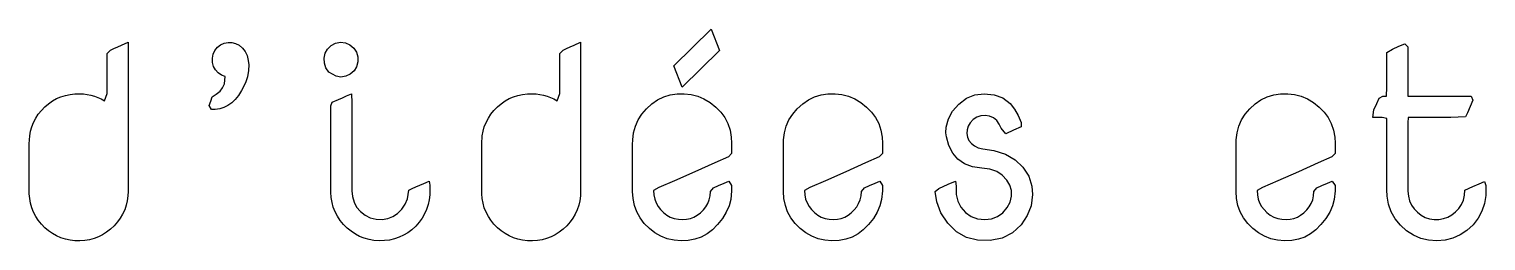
# Model space of a CAD drawing. Header units: metres. Extents: x 0 to 178, y 0 to 186.
# Drawn here: x 78.52 to 88.69, y 70.38 to 71.86 of the extents above; entities that cross this region are included whole.
import ezdxf

# ---------------------------------------------------------------- set-up
doc = ezdxf.new("R2010")
doc.units = ezdxf.units.M

msp = doc.modelspace()

# ---------------------------------------------------------------- linework, layer by layer
at = {"layer": 'COMPONENT1'}
for p, q in [((83.02, 71.602), (83.281, 71.856)), ((83.281, 71.856), (83.34, 71.707)), ((79.065, 71.688), (79.09, 71.711)), ((79.065, 71.651), (79.065, 71.688)), ((79.09, 71.711), (79.113, 71.722)), ((79.113, 71.722), (79.14, 71.733)), ((79.14, 71.733), (79.166, 71.745)), ((79.166, 71.745), (79.212, 71.765)), ((79.212, 71.765), (79.212, 71.721)), ((79.212, 71.721), (79.212, 71.606)), ((79.801, 71.654), (79.806, 71.682)), ((79.806, 71.682), (79.817, 71.707)), ((79.817, 71.707), (79.835, 71.73)), ((79.835, 71.73), (79.857, 71.748)), ((79.857, 71.748), (79.882, 71.759)), ((79.882, 71.759), (79.91, 71.764)), ((79.91, 71.764), (79.937, 71.763)), ((79.937, 71.763), (79.962, 71.757)), ((79.962, 71.757), (79.987, 71.744)), ((79.987, 71.744), (80.011, 71.725)), ((80.011, 71.725), (80.03, 71.702)), ((80.03, 71.702), (80.043, 71.673)), ((80.58, 71.655), (80.587, 71.689)), ((80.587, 71.689), (80.604, 71.718)), ((80.604, 71.718), (80.63, 71.743)), ((80.63, 71.743), (80.66, 71.759)), ((80.66, 71.759), (80.694, 71.765)), ((80.694, 71.765), (80.729, 71.761)), ((80.729, 71.761), (80.76, 71.748)), ((80.76, 71.748), (80.787, 71.725)), ((80.787, 71.725), (80.806, 71.697)), ((80.806, 71.697), (80.816, 71.664)), ((82.224, 71.688), (82.248, 71.711)), ((82.224, 71.651), (82.224, 71.688)), ((82.248, 71.711), (82.271, 71.722)), ((82.271, 71.722), (82.298, 71.733)), ((82.298, 71.733), (82.325, 71.745)), ((82.325, 71.745), (82.37, 71.765)), ((82.37, 71.765), (82.37, 71.721)), ((82.37, 71.721), (82.37, 71.606)), ((83.34, 71.707), (83.078, 71.453)), ((87.997, 71.695), (88.037, 71.718)), ((87.997, 71.637), (87.997, 71.695)), ((88.037, 71.718), (88.081, 71.738)), ((88.081, 71.738), (88.123, 71.755)), ((88.123, 71.755), (88.144, 71.733)), ((88.144, 71.733), (88.144, 71.638)), ((79.065, 71.596), (79.065, 71.651)), ((79.065, 71.532), (79.065, 71.596)), ((79.212, 71.606), (79.212, 71.442)), ((79.802, 71.624), (79.801, 71.654)), ((79.809, 71.597), (79.802, 71.624)), ((79.823, 71.573), (79.809, 71.597)), ((79.84, 71.553), (79.823, 71.573)), ((80.043, 71.673), (80.051, 71.639)), ((80.051, 71.639), (80.054, 71.607)), ((80.054, 71.607), (80.053, 71.568)), ((80.582, 71.619), (80.58, 71.655)), ((80.593, 71.586), (80.582, 71.619)), ((80.614, 71.558), (80.593, 71.586)), ((80.807, 71.594), (80.789, 71.565)), ((80.816, 71.628), (80.807, 71.594)), ((80.816, 71.664), (80.816, 71.628)), ((82.224, 71.596), (82.224, 71.651)), ((82.224, 71.532), (82.224, 71.596)), ((82.37, 71.606), (82.37, 71.442)), ((83.078, 71.453), (83.02, 71.602)), ((87.997, 71.545), (87.997, 71.637)), ((88.144, 71.638), (88.144, 71.521)), ((79.065, 71.467), (79.065, 71.532)), ((79.863, 71.537), (79.84, 71.553)), ((79.889, 71.527), (79.863, 71.537)), ((79.871, 71.447), (79.884, 71.475)), ((79.884, 71.475), (79.889, 71.527)), ((80.031, 71.482), (80.004, 71.429)), ((80.045, 71.525), (80.031, 71.482)), ((80.053, 71.568), (80.045, 71.525)), ((80.663, 71.528), (80.614, 71.558)), ((80.697, 71.523), (80.663, 71.528)), ((80.732, 71.528), (80.697, 71.523)), ((80.762, 71.542), (80.732, 71.528)), ((80.789, 71.565), (80.762, 71.542)), ((82.224, 71.467), (82.224, 71.532)), ((87.997, 71.452), (87.997, 71.545)), ((88.144, 71.521), (88.144, 71.424)), ((78.684, 71.356), (78.713, 71.373)), ((78.713, 71.373), (78.743, 71.386)), ((78.743, 71.386), (78.774, 71.395)), ((78.774, 71.395), (78.807, 71.402)), ((78.807, 71.402), (78.84, 71.406)), ((78.84, 71.406), (78.873, 71.407)), ((78.873, 71.407), (78.9, 71.405)), ((78.9, 71.405), (78.927, 71.402)), ((78.927, 71.402), (78.953, 71.397)), ((78.953, 71.397), (78.977, 71.39)), ((78.977, 71.39), (79.001, 71.38)), ((79.001, 71.38), (79.025, 71.37)), ((79.025, 71.37), (79.047, 71.357)), ((79.047, 71.357), (79.065, 71.408)), ((79.065, 71.408), (79.065, 71.467)), ((79.212, 71.442), (79.212, 71.254)), ((79.789, 71.354), (79.799, 71.384)), ((79.799, 71.384), (79.826, 71.404)), ((79.826, 71.404), (79.855, 71.425)), ((79.855, 71.425), (79.871, 71.447)), ((79.983, 71.395), (79.959, 71.366)), ((80.004, 71.429), (79.983, 71.395)), ((80.681, 71.366), (80.709, 71.379)), ((80.709, 71.379), (80.736, 71.391)), ((80.736, 71.391), (80.771, 71.406)), ((80.771, 71.406), (80.773, 71.343)), ((81.843, 71.356), (81.872, 71.373)), ((81.872, 71.373), (81.902, 71.386)), ((81.902, 71.386), (81.933, 71.395)), ((81.933, 71.395), (81.965, 71.402)), ((81.965, 71.402), (81.999, 71.406)), ((81.999, 71.406), (82.032, 71.407)), ((82.032, 71.407), (82.059, 71.405)), ((82.059, 71.405), (82.085, 71.402)), ((82.085, 71.402), (82.111, 71.397)), ((82.111, 71.397), (82.136, 71.39)), ((82.136, 71.39), (82.16, 71.38)), ((82.16, 71.38), (82.183, 71.37)), ((82.183, 71.37), (82.206, 71.357)), ((82.206, 71.357), (82.224, 71.408)), ((82.224, 71.408), (82.224, 71.467)), ((82.37, 71.442), (82.37, 71.254)), ((82.907, 71.363), (82.95, 71.384)), ((82.95, 71.384), (82.995, 71.398)), ((82.995, 71.398), (83.043, 71.405)), ((83.043, 71.405), (83.093, 71.406)), ((83.093, 71.406), (83.141, 71.401)), ((83.141, 71.401), (83.187, 71.389)), ((83.187, 71.389), (83.231, 71.371)), ((83.231, 71.371), (83.273, 71.346)), ((83.96, 71.363), (84.003, 71.384)), ((84.003, 71.384), (84.048, 71.398)), ((84.048, 71.398), (84.096, 71.405)), ((84.096, 71.405), (84.146, 71.406)), ((84.146, 71.406), (84.194, 71.401)), ((84.194, 71.401), (84.24, 71.389)), ((84.24, 71.389), (84.284, 71.371)), ((84.284, 71.371), (84.326, 71.346)), ((85.009, 71.335), (85.062, 71.375)), ((85.062, 71.375), (85.121, 71.399)), ((85.121, 71.399), (85.187, 71.407)), ((85.187, 71.407), (85.256, 71.4)), ((85.256, 71.4), (85.316, 71.377)), ((85.316, 71.377), (85.367, 71.338)), ((87.118, 71.363), (87.161, 71.384)), ((87.161, 71.384), (87.207, 71.398)), ((87.207, 71.398), (87.255, 71.405)), ((87.255, 71.405), (87.305, 71.406)), ((87.305, 71.406), (87.353, 71.401)), ((87.353, 71.401), (87.399, 71.389)), ((87.399, 71.389), (87.443, 71.371)), ((87.443, 71.371), (87.484, 71.346)), ((87.926, 71.339), (87.942, 71.376)), ((87.942, 71.376), (87.969, 71.389)), ((87.969, 71.389), (87.995, 71.389)), ((87.995, 71.389), (87.997, 71.452)), ((88.144, 71.424), (88.144, 71.389)), ((88.144, 71.389), (88.206, 71.389)), ((88.206, 71.389), (88.335, 71.389)), ((88.335, 71.389), (88.478, 71.389)), ((88.478, 71.389), (88.584, 71.389)), ((88.584, 71.389), (88.597, 71.361)), ((78.585, 71.264), (78.607, 71.29)), ((78.607, 71.29), (78.631, 71.315)), ((78.631, 71.315), (78.657, 71.337)), ((78.657, 71.337), (78.684, 71.356)), ((79.778, 71.324), (79.789, 71.354)), ((79.793, 71.296), (79.778, 71.324)), ((79.82, 71.297), (79.793, 71.296)), ((79.852, 71.302), (79.82, 71.297)), ((79.881, 71.31), (79.852, 71.302)), ((79.908, 71.324), (79.881, 71.31)), ((79.935, 71.343), (79.908, 71.324)), ((79.959, 71.366), (79.935, 71.343)), ((80.627, 71.322), (80.636, 71.347)), ((80.627, 71.253), (80.627, 71.322)), ((80.636, 71.347), (80.681, 71.366)), ((80.773, 71.343), (80.773, 71.243)), ((81.744, 71.264), (81.765, 71.29)), ((81.765, 71.29), (81.79, 71.315)), ((81.79, 71.315), (81.816, 71.337)), ((81.816, 71.337), (81.843, 71.356)), ((82.797, 71.264), (82.829, 71.302)), ((82.829, 71.302), (82.867, 71.336)), ((82.867, 71.336), (82.907, 71.363)), ((83.273, 71.346), (83.313, 71.314)), ((83.313, 71.314), (83.348, 71.279)), ((83.348, 71.279), (83.376, 71.24)), ((83.85, 71.264), (83.882, 71.302)), ((83.882, 71.302), (83.92, 71.336)), ((83.92, 71.336), (83.96, 71.363)), ((84.326, 71.346), (84.366, 71.314)), ((84.366, 71.314), (84.401, 71.279)), ((84.401, 71.279), (84.429, 71.24)), ((84.937, 71.231), (84.966, 71.285)), ((84.966, 71.285), (85.009, 71.335)), ((85.367, 71.338), (85.399, 71.298)), ((85.399, 71.298), (85.424, 71.256)), ((87.009, 71.264), (87.041, 71.302)), ((87.041, 71.302), (87.078, 71.336)), ((87.078, 71.336), (87.118, 71.363)), ((87.484, 71.346), (87.524, 71.314)), ((87.524, 71.314), (87.559, 71.279)), ((87.559, 71.279), (87.588, 71.24)), ((87.899, 71.242), (87.906, 71.294)), ((87.906, 71.294), (87.926, 71.339)), ((88.559, 71.274), (88.546, 71.245)), ((88.578, 71.318), (88.559, 71.274)), ((88.597, 71.361), (88.578, 71.318)), ((78.531, 71.145), (78.54, 71.177)), ((78.54, 71.177), (78.552, 71.207)), ((78.552, 71.207), (78.567, 71.236)), ((78.567, 71.236), (78.585, 71.264)), ((79.212, 71.254), (79.212, 71.065)), ((80.627, 71.152), (80.627, 71.253)), ((80.773, 71.243), (80.773, 71.118)), ((81.689, 71.145), (81.698, 71.177)), ((81.698, 71.177), (81.711, 71.207)), ((81.711, 71.207), (81.726, 71.236)), ((81.726, 71.236), (81.744, 71.264)), ((82.37, 71.254), (82.37, 71.065)), ((82.74, 71.134), (82.752, 71.18)), ((82.752, 71.18), (82.772, 71.224)), ((82.772, 71.224), (82.797, 71.264)), ((83.376, 71.24), (83.398, 71.198)), ((83.398, 71.198), (83.413, 71.152)), ((83.792, 71.134), (83.805, 71.18)), ((83.805, 71.18), (83.824, 71.224)), ((83.824, 71.224), (83.85, 71.264)), ((84.429, 71.24), (84.451, 71.198)), ((84.451, 71.198), (84.466, 71.152)), ((84.92, 71.135), (84.922, 71.173)), ((84.922, 71.173), (84.937, 71.231)), ((85.074, 71.18), (85.067, 71.155)), ((85.088, 71.204), (85.074, 71.18)), ((85.11, 71.226), (85.088, 71.204)), ((85.135, 71.243), (85.11, 71.226)), ((85.163, 71.252), (85.135, 71.243)), ((85.193, 71.255), (85.163, 71.252)), ((85.224, 71.25), (85.193, 71.255)), ((85.251, 71.238), (85.224, 71.25)), ((85.274, 71.219), (85.251, 71.238)), ((85.292, 71.195), (85.274, 71.219)), ((85.306, 71.166), (85.292, 71.195)), ((85.337, 71.128), (85.306, 71.166)), ((85.444, 71.176), (85.392, 71.153)), ((85.424, 71.256), (85.444, 71.206)), ((85.444, 71.206), (85.444, 71.176)), ((86.951, 71.134), (86.964, 71.18)), ((86.964, 71.18), (86.983, 71.224)), ((86.983, 71.224), (87.009, 71.264)), ((87.588, 71.24), (87.609, 71.198)), ((87.609, 71.198), (87.624, 71.152)), ((87.93, 71.242), (87.899, 71.242)), ((87.965, 71.242), (87.93, 71.242)), ((87.997, 71.235), (87.965, 71.242)), ((87.997, 71.143), (87.997, 71.235)), ((88.146, 71.242), (88.144, 71.203)), ((88.144, 71.203), (88.144, 71.076)), ((88.206, 71.242), (88.146, 71.242)), ((88.32, 71.242), (88.206, 71.242)), ((88.443, 71.242), (88.32, 71.242)), ((88.546, 71.245), (88.443, 71.242)), ((78.521, 71.058), (78.525, 71.113)), ((78.525, 71.113), (78.531, 71.145)), ((79.212, 71.065), (79.212, 70.898)), ((80.627, 71.034), (80.627, 71.152)), ((80.773, 71.118), (80.773, 70.987)), ((81.68, 71.058), (81.683, 71.113)), ((81.683, 71.113), (81.689, 71.145)), ((82.37, 71.065), (82.37, 70.898)), ((82.733, 71.053), (82.734, 71.085)), ((82.734, 71.085), (82.74, 71.134)), ((83.413, 71.152), (83.421, 71.103)), ((83.421, 71.103), (83.423, 71.062)), ((83.786, 71.085), (83.792, 71.134)), ((83.786, 71.053), (83.786, 71.085)), ((84.466, 71.152), (84.474, 71.103)), ((84.474, 71.103), (84.476, 71.062)), ((84.924, 71.107), (84.92, 71.135)), ((84.94, 71.045), (84.924, 71.107)), ((85.067, 71.155), (85.066, 71.13)), ((85.066, 71.13), (85.07, 71.104)), ((85.07, 71.104), (85.08, 71.081)), ((85.08, 71.081), (85.097, 71.059)), ((85.392, 71.153), (85.337, 71.128)), ((86.944, 71.053), (86.945, 71.085)), ((86.945, 71.085), (86.951, 71.134)), ((87.624, 71.152), (87.633, 71.103)), ((87.633, 71.103), (87.635, 71.062)), ((87.997, 70.992), (87.997, 71.143)), ((88.144, 71.076), (88.144, 70.917)), ((78.521, 71.03), (78.521, 71.058)), ((78.521, 70.984), (78.521, 71.03)), ((78.521, 70.925), (78.521, 70.984)), ((80.627, 70.917), (80.627, 71.034)), ((80.773, 70.987), (80.773, 70.867)), ((81.68, 71.03), (81.68, 71.058)), ((81.68, 70.984), (81.68, 71.03)), ((81.68, 70.925), (81.68, 70.984)), ((82.733, 70.998), (82.733, 71.053)), ((82.733, 70.914), (82.733, 70.998)), ((83.402, 70.967), (83.306, 70.924)), ((83.423, 70.989), (83.402, 70.967)), ((83.423, 71.062), (83.423, 71.032)), ((83.423, 71.032), (83.423, 70.989)), ((83.786, 70.998), (83.786, 71.053)), ((83.786, 70.914), (83.786, 70.998)), ((84.454, 70.967), (84.359, 70.924)), ((84.476, 70.989), (84.454, 70.967)), ((84.476, 71.062), (84.476, 71.032)), ((84.476, 71.032), (84.476, 70.989)), ((84.967, 70.993), (84.94, 71.045)), ((85.003, 70.951), (84.967, 70.993)), ((85.097, 71.059), (85.118, 71.043)), ((85.118, 71.043), (85.145, 71.03)), ((85.145, 71.03), (85.176, 71.023)), ((85.176, 71.023), (85.253, 71.011)), ((85.253, 71.011), (85.335, 70.985)), ((85.335, 70.985), (85.402, 70.947)), ((86.944, 70.998), (86.944, 71.053)), ((86.944, 70.914), (86.944, 70.998)), ((87.613, 70.967), (87.517, 70.924)), ((87.635, 70.989), (87.613, 70.967)), ((87.635, 71.062), (87.635, 71.032)), ((87.635, 71.032), (87.635, 70.989)), ((87.997, 70.837), (87.997, 70.992)), ((78.521, 70.863), (78.521, 70.925)), ((78.521, 70.805), (78.521, 70.863)), ((79.212, 70.898), (79.212, 70.777)), ((80.627, 70.815), (80.627, 70.917)), ((80.773, 70.867), (80.773, 70.775)), ((81.68, 70.863), (81.68, 70.925)), ((81.68, 70.805), (81.68, 70.863)), ((82.37, 70.898), (82.37, 70.777)), ((82.733, 70.825), (82.733, 70.914)), ((83.168, 70.863), (83.025, 70.8)), ((83.306, 70.924), (83.168, 70.863)), ((83.786, 70.825), (83.786, 70.914)), ((84.22, 70.863), (84.078, 70.8)), ((84.359, 70.924), (84.22, 70.863)), ((85.05, 70.918), (85.003, 70.951)), ((85.106, 70.897), (85.05, 70.918)), ((85.171, 70.887), (85.106, 70.897)), ((85.227, 70.88), (85.171, 70.887)), ((85.274, 70.864), (85.227, 70.88)), ((85.313, 70.838), (85.274, 70.864)), ((85.402, 70.947), (85.457, 70.896)), ((85.457, 70.896), (85.497, 70.833)), ((86.944, 70.825), (86.944, 70.914)), ((87.379, 70.863), (87.237, 70.8)), ((87.517, 70.924), (87.379, 70.863)), ((88.144, 70.917), (88.144, 70.782)), ((78.521, 70.758), (78.521, 70.805)), ((79.212, 70.777), (79.212, 70.726)), ((80.627, 70.746), (80.627, 70.815)), ((80.773, 70.775), (80.773, 70.73)), ((81.22, 70.757), (81.249, 70.769)), ((81.249, 70.769), (81.276, 70.781)), ((81.276, 70.781), (81.314, 70.798)), ((81.314, 70.798), (81.317, 70.77)), ((81.317, 70.77), (81.317, 70.743)), ((81.68, 70.758), (81.68, 70.805)), ((82.37, 70.777), (82.37, 70.726)), ((82.733, 70.755), (82.733, 70.825)), ((83.025, 70.8), (82.917, 70.752)), ((83.298, 70.751), (83.332, 70.766)), ((83.332, 70.766), (83.372, 70.783)), ((83.372, 70.783), (83.405, 70.798)), ((83.405, 70.798), (83.423, 70.766)), ((83.423, 70.766), (83.423, 70.73)), ((83.786, 70.755), (83.786, 70.825)), ((84.078, 70.8), (83.969, 70.752)), ((84.351, 70.751), (84.385, 70.766)), ((84.385, 70.766), (84.425, 70.783)), ((84.425, 70.783), (84.458, 70.798)), ((84.458, 70.798), (84.476, 70.766)), ((84.476, 70.766), (84.476, 70.73)), ((84.871, 70.747), (84.936, 70.776)), ((84.936, 70.776), (84.986, 70.797)), ((84.986, 70.797), (84.99, 70.762)), ((84.99, 70.762), (84.99, 70.734)), ((85.345, 70.804), (85.313, 70.838)), ((85.366, 70.769), (85.345, 70.804)), ((85.376, 70.732), (85.366, 70.769)), ((85.497, 70.833), (85.519, 70.762)), ((85.519, 70.762), (85.524, 70.705)), ((86.944, 70.755), (86.944, 70.825)), ((87.237, 70.8), (87.128, 70.752)), ((87.509, 70.751), (87.544, 70.766)), ((87.544, 70.766), (87.583, 70.783)), ((87.583, 70.783), (87.616, 70.798)), ((87.616, 70.798), (87.635, 70.766)), ((87.635, 70.766), (87.635, 70.73)), ((87.997, 70.738), (87.997, 70.837)), ((88.144, 70.782), (88.144, 70.727)), ((88.541, 70.735), (88.597, 70.759)), ((88.597, 70.759), (88.642, 70.779)), ((88.642, 70.779), (88.678, 70.795)), ((88.678, 70.795), (88.688, 70.766)), ((88.688, 70.766), (88.688, 70.728)), ((78.522, 70.71), (78.521, 70.758)), ((78.525, 70.676), (78.522, 70.71)), ((78.531, 70.643), (78.525, 70.676)), ((79.206, 70.661), (79.198, 70.629)), ((79.21, 70.694), (79.206, 70.661)), ((79.212, 70.726), (79.21, 70.694)), ((80.627, 70.72), (80.627, 70.746)), ((80.629, 70.684), (80.627, 70.72)), ((80.635, 70.649), (80.629, 70.684)), ((80.773, 70.73), (80.777, 70.691)), ((80.777, 70.691), (80.789, 70.652)), ((81.146, 70.638), (81.162, 70.675)), ((81.162, 70.675), (81.171, 70.735)), ((81.171, 70.735), (81.195, 70.746)), ((81.195, 70.746), (81.22, 70.757)), ((81.313, 70.668), (81.306, 70.634)), ((81.317, 70.703), (81.313, 70.668)), ((81.317, 70.743), (81.317, 70.703)), ((81.68, 70.71), (81.68, 70.758)), ((81.683, 70.676), (81.68, 70.71)), ((81.689, 70.643), (81.683, 70.676)), ((82.364, 70.661), (82.357, 70.629)), ((82.369, 70.694), (82.364, 70.661)), ((82.37, 70.726), (82.369, 70.694)), ((82.733, 70.726), (82.733, 70.755)), ((82.736, 70.676), (82.733, 70.726)), ((82.746, 70.628), (82.736, 70.676)), ((82.917, 70.752), (82.879, 70.732)), ((82.879, 70.732), (82.882, 70.701)), ((82.882, 70.701), (82.888, 70.673)), ((82.888, 70.673), (82.897, 70.646)), ((83.257, 70.642), (83.267, 70.668)), ((83.267, 70.668), (83.274, 70.696)), ((83.274, 70.696), (83.276, 70.725)), ((83.276, 70.725), (83.298, 70.751)), ((83.418, 70.67), (83.406, 70.625)), ((83.423, 70.73), (83.418, 70.67)), ((83.786, 70.726), (83.786, 70.755)), ((83.789, 70.676), (83.786, 70.726)), ((83.799, 70.628), (83.789, 70.676)), ((83.969, 70.752), (83.932, 70.732)), ((83.932, 70.732), (83.934, 70.701)), ((83.934, 70.701), (83.94, 70.673)), ((83.94, 70.673), (83.95, 70.646)), ((84.31, 70.642), (84.32, 70.668)), ((84.32, 70.668), (84.327, 70.696)), ((84.327, 70.696), (84.33, 70.725)), ((84.33, 70.725), (84.351, 70.751)), ((84.471, 70.67), (84.458, 70.625)), ((84.476, 70.73), (84.471, 70.67)), ((84.844, 70.726), (84.871, 70.747)), ((84.855, 70.654), (84.844, 70.726)), ((84.99, 70.734), (84.992, 70.705)), ((84.992, 70.705), (85.003, 70.658)), ((85.003, 70.658), (85.024, 70.616)), ((85.367, 70.651), (85.377, 70.692)), ((85.377, 70.692), (85.376, 70.732)), ((85.524, 70.705), (85.514, 70.626)), ((86.944, 70.726), (86.944, 70.755)), ((86.947, 70.676), (86.944, 70.726)), ((86.957, 70.628), (86.947, 70.676)), ((87.128, 70.752), (87.091, 70.732)), ((87.091, 70.732), (87.093, 70.701)), ((87.093, 70.701), (87.099, 70.673)), ((87.099, 70.673), (87.109, 70.646)), ((87.469, 70.642), (87.479, 70.668)), ((87.479, 70.668), (87.485, 70.696)), ((87.485, 70.696), (87.488, 70.725)), ((87.488, 70.725), (87.509, 70.751)), ((87.629, 70.67), (87.617, 70.625)), ((87.635, 70.73), (87.629, 70.67)), ((87.999, 70.692), (87.997, 70.738)), ((88.008, 70.636), (87.999, 70.692)), ((88.144, 70.727), (88.147, 70.692)), ((88.147, 70.692), (88.155, 70.66)), ((88.155, 70.66), (88.169, 70.631)), ((88.518, 70.635), (88.531, 70.665)), ((88.531, 70.665), (88.538, 70.699)), ((88.538, 70.699), (88.541, 70.735)), ((88.687, 70.698), (88.678, 70.641)), ((88.688, 70.728), (88.687, 70.698)), ((78.54, 70.612), (78.531, 70.643)), ((78.552, 70.581), (78.54, 70.612)), ((78.567, 70.552), (78.552, 70.581)), ((79.174, 70.568), (79.157, 70.54)), ((79.188, 70.598), (79.174, 70.568)), ((79.198, 70.629), (79.188, 70.598)), ((80.644, 70.616), (80.635, 70.649)), ((80.657, 70.584), (80.644, 70.616)), ((80.673, 70.553), (80.657, 70.584)), ((80.789, 70.652), (80.807, 70.617)), ((80.807, 70.617), (80.833, 70.586)), ((80.833, 70.586), (80.866, 70.561)), ((80.866, 70.561), (80.902, 70.542)), ((81.06, 70.55), (81.093, 70.573)), ((81.093, 70.573), (81.123, 70.603)), ((81.123, 70.603), (81.146, 70.638)), ((81.281, 70.57), (81.264, 70.54)), ((81.295, 70.601), (81.281, 70.57)), ((81.306, 70.634), (81.295, 70.601)), ((81.698, 70.612), (81.689, 70.643)), ((81.711, 70.581), (81.698, 70.612)), ((81.726, 70.552), (81.711, 70.581)), ((82.333, 70.568), (82.316, 70.54)), ((82.346, 70.598), (82.333, 70.568)), ((82.357, 70.629), (82.346, 70.598)), ((82.762, 70.584), (82.746, 70.628)), ((82.785, 70.542), (82.762, 70.584)), ((82.897, 70.646), (82.911, 70.621)), ((82.911, 70.621), (82.928, 70.599)), ((82.928, 70.599), (82.949, 70.578)), ((82.949, 70.578), (82.972, 70.561)), ((82.972, 70.561), (82.996, 70.547)), ((83.16, 70.547), (83.184, 70.56)), ((83.184, 70.56), (83.206, 70.577)), ((83.206, 70.577), (83.227, 70.597)), ((83.227, 70.597), (83.244, 70.619)), ((83.244, 70.619), (83.257, 70.642)), ((83.386, 70.581), (83.36, 70.537)), ((83.406, 70.625), (83.386, 70.581)), ((83.815, 70.584), (83.799, 70.628)), ((83.838, 70.542), (83.815, 70.584)), ((83.95, 70.646), (83.964, 70.621)), ((83.964, 70.621), (83.981, 70.599)), ((83.981, 70.599), (84.002, 70.578)), ((84.002, 70.578), (84.025, 70.561)), ((84.025, 70.561), (84.049, 70.547)), ((84.213, 70.547), (84.237, 70.56)), ((84.237, 70.56), (84.259, 70.577)), ((84.259, 70.577), (84.28, 70.597)), ((84.28, 70.597), (84.297, 70.619)), ((84.297, 70.619), (84.31, 70.642)), ((84.439, 70.581), (84.413, 70.537)), ((84.458, 70.625), (84.439, 70.581)), ((84.884, 70.577), (84.855, 70.654)), ((84.932, 70.505), (84.884, 70.577)), ((85.024, 70.616), (85.057, 70.58)), ((85.057, 70.58), (85.096, 70.552)), ((85.28, 70.551), (85.317, 70.577)), ((85.317, 70.577), (85.347, 70.613)), ((85.347, 70.613), (85.367, 70.651)), ((85.487, 70.558), (85.444, 70.494)), ((85.514, 70.626), (85.487, 70.558)), ((86.974, 70.584), (86.957, 70.628)), ((86.997, 70.542), (86.974, 70.584)), ((87.109, 70.646), (87.122, 70.621)), ((87.122, 70.621), (87.14, 70.599)), ((87.14, 70.599), (87.16, 70.578)), ((87.16, 70.578), (87.183, 70.561)), ((87.183, 70.561), (87.208, 70.547)), ((87.372, 70.547), (87.395, 70.56)), ((87.395, 70.56), (87.418, 70.577)), ((87.418, 70.577), (87.438, 70.597)), ((87.438, 70.597), (87.455, 70.619)), ((87.455, 70.619), (87.469, 70.642)), ((87.598, 70.581), (87.571, 70.537)), ((87.617, 70.625), (87.598, 70.581)), ((88.027, 70.584), (88.008, 70.636)), ((88.054, 70.535), (88.027, 70.584)), ((88.169, 70.631), (88.187, 70.605)), ((88.187, 70.605), (88.21, 70.581)), ((88.21, 70.581), (88.236, 70.561)), ((88.236, 70.561), (88.264, 70.545)), ((88.422, 70.546), (88.45, 70.562)), ((88.45, 70.562), (88.476, 70.583)), ((88.476, 70.583), (88.5, 70.607)), ((88.5, 70.607), (88.518, 70.635)), ((88.66, 70.589), (88.634, 70.54)), ((88.678, 70.641), (88.66, 70.589)), ((78.585, 70.525), (78.567, 70.552)), ((78.607, 70.498), (78.585, 70.525)), ((78.631, 70.473), (78.607, 70.498)), ((78.657, 70.451), (78.631, 70.473)), ((79.089, 70.463), (79.062, 70.442)), ((79.115, 70.487), (79.089, 70.463)), ((79.138, 70.513), (79.115, 70.487)), ((79.157, 70.54), (79.138, 70.513)), ((80.692, 70.524), (80.673, 70.553)), ((80.715, 70.496), (80.692, 70.524)), ((80.741, 70.47), (80.715, 70.496)), ((80.769, 70.448), (80.741, 70.47)), ((80.902, 70.542), (80.943, 70.532)), ((80.943, 70.532), (80.986, 70.53)), ((80.986, 70.53), (81.024, 70.536)), ((81.024, 70.536), (81.06, 70.55)), ((81.192, 70.459), (81.164, 70.438)), ((81.219, 70.484), (81.192, 70.459)), ((81.243, 70.511), (81.219, 70.484)), ((81.264, 70.54), (81.243, 70.511)), ((81.744, 70.525), (81.726, 70.552)), ((81.765, 70.498), (81.744, 70.525)), ((81.79, 70.473), (81.765, 70.498)), ((81.816, 70.451), (81.79, 70.473)), ((82.248, 70.463), (82.221, 70.442)), ((82.273, 70.487), (82.248, 70.463)), ((82.296, 70.513), (82.273, 70.487)), ((82.316, 70.54), (82.296, 70.513)), ((82.814, 70.503), (82.785, 70.542)), ((82.85, 70.467), (82.814, 70.503)), ((82.889, 70.437), (82.85, 70.467)), ((82.996, 70.547), (83.023, 70.537)), ((83.023, 70.537), (83.052, 70.532)), ((83.052, 70.532), (83.083, 70.53)), ((83.083, 70.53), (83.11, 70.532)), ((83.11, 70.532), (83.136, 70.537)), ((83.136, 70.537), (83.16, 70.547)), ((83.29, 70.458), (83.253, 70.43)), ((83.326, 70.495), (83.29, 70.458)), ((83.36, 70.537), (83.326, 70.495)), ((83.867, 70.503), (83.838, 70.542)), ((83.903, 70.467), (83.867, 70.503)), ((83.942, 70.437), (83.903, 70.467)), ((84.049, 70.547), (84.076, 70.537)), ((84.076, 70.537), (84.105, 70.532)), ((84.105, 70.532), (84.135, 70.53)), ((84.135, 70.53), (84.163, 70.532)), ((84.163, 70.532), (84.188, 70.537)), ((84.188, 70.537), (84.213, 70.547)), ((84.343, 70.458), (84.306, 70.43)), ((84.379, 70.495), (84.343, 70.458)), ((84.413, 70.537), (84.379, 70.495)), ((84.993, 70.445), (84.932, 70.505)), ((85.096, 70.552), (85.141, 70.535)), ((85.141, 70.535), (85.19, 70.53)), ((85.19, 70.53), (85.238, 70.535)), ((85.238, 70.535), (85.28, 70.551)), ((85.444, 70.494), (85.384, 70.438)), ((87.026, 70.503), (86.997, 70.542)), ((87.062, 70.467), (87.026, 70.503)), ((87.1, 70.437), (87.062, 70.467)), ((87.208, 70.547), (87.235, 70.537)), ((87.235, 70.537), (87.264, 70.532)), ((87.264, 70.532), (87.294, 70.53)), ((87.294, 70.53), (87.321, 70.532)), ((87.321, 70.532), (87.347, 70.537)), ((87.347, 70.537), (87.372, 70.547)), ((87.502, 70.458), (87.464, 70.43)), ((87.537, 70.495), (87.502, 70.458)), ((87.571, 70.537), (87.537, 70.495)), ((88.091, 70.49), (88.054, 70.535)), ((88.135, 70.451), (88.091, 70.49)), ((88.264, 70.545), (88.294, 70.535)), ((88.294, 70.535), (88.326, 70.53)), ((88.326, 70.53), (88.359, 70.53)), ((88.359, 70.53), (88.391, 70.536)), ((88.391, 70.536), (88.422, 70.546)), ((88.556, 70.454), (88.509, 70.423)), ((88.599, 70.494), (88.556, 70.454)), ((88.634, 70.54), (88.599, 70.494)), ((78.684, 70.432), (78.657, 70.451)), ((78.713, 70.416), (78.684, 70.432)), ((78.743, 70.403), (78.713, 70.416)), ((78.774, 70.393), (78.743, 70.403)), ((78.807, 70.386), (78.774, 70.393)), ((78.84, 70.382), (78.807, 70.386)), ((78.875, 70.382), (78.84, 70.382)), ((78.91, 70.384), (78.875, 70.382)), ((78.943, 70.389), (78.91, 70.384)), ((78.974, 70.398), (78.943, 70.389)), ((79.005, 70.41), (78.974, 70.398)), ((79.034, 70.424), (79.005, 70.41)), ((79.062, 70.442), (79.034, 70.424)), ((80.798, 70.428), (80.769, 70.448)), ((80.828, 70.412), (80.798, 70.428)), ((80.86, 70.399), (80.828, 70.412)), ((80.894, 70.39), (80.86, 70.399)), ((80.928, 70.384), (80.894, 70.39)), ((80.965, 70.382), (80.928, 70.384)), ((81.001, 70.383), (80.965, 70.382)), ((81.037, 70.387), (81.001, 70.383)), ((81.071, 70.395), (81.037, 70.387)), ((81.103, 70.406), (81.071, 70.395)), ((81.134, 70.42), (81.103, 70.406)), ((81.164, 70.438), (81.134, 70.42)), ((81.843, 70.432), (81.816, 70.451)), ((81.872, 70.416), (81.843, 70.432)), ((81.902, 70.403), (81.872, 70.416)), ((81.933, 70.393), (81.902, 70.403)), ((81.965, 70.386), (81.933, 70.393)), ((81.999, 70.382), (81.965, 70.386)), ((82.034, 70.382), (81.999, 70.382)), ((82.068, 70.384), (82.034, 70.382)), ((82.101, 70.389), (82.068, 70.384)), ((82.133, 70.398), (82.101, 70.389)), ((82.164, 70.41), (82.133, 70.398)), ((82.193, 70.424), (82.164, 70.41)), ((82.221, 70.442), (82.193, 70.424)), ((82.93, 70.413), (82.889, 70.437)), ((82.975, 70.396), (82.93, 70.413)), ((83.022, 70.386), (82.975, 70.396)), ((83.071, 70.382), (83.022, 70.386)), ((83.121, 70.384), (83.071, 70.382)), ((83.168, 70.393), (83.121, 70.384)), ((83.212, 70.408), (83.168, 70.393)), ((83.253, 70.43), (83.212, 70.408)), ((83.983, 70.413), (83.942, 70.437)), ((84.027, 70.396), (83.983, 70.413)), ((84.074, 70.386), (84.027, 70.396)), ((84.124, 70.382), (84.074, 70.386)), ((84.174, 70.384), (84.124, 70.382)), ((84.221, 70.393), (84.174, 70.384)), ((84.265, 70.408), (84.221, 70.393)), ((84.306, 70.43), (84.265, 70.408)), ((85.062, 70.405), (84.993, 70.445)), ((85.14, 70.385), (85.062, 70.405)), ((85.228, 70.383), (85.14, 70.385)), ((85.311, 70.401), (85.228, 70.383)), ((85.384, 70.438), (85.311, 70.401)), ((87.142, 70.413), (87.1, 70.437)), ((87.186, 70.396), (87.142, 70.413)), ((87.233, 70.386), (87.186, 70.396)), ((87.283, 70.382), (87.233, 70.386)), ((87.333, 70.384), (87.283, 70.382)), ((87.38, 70.393), (87.333, 70.384)), ((87.424, 70.408), (87.38, 70.393)), ((87.464, 70.43), (87.424, 70.408)), ((88.182, 70.42), (88.135, 70.451)), ((88.233, 70.398), (88.182, 70.42)), ((88.288, 70.386), (88.233, 70.398)), ((88.346, 70.382), (88.288, 70.386)), ((88.404, 70.386), (88.346, 70.382)), ((88.458, 70.4), (88.404, 70.386)), ((88.509, 70.423), (88.458, 70.4))]:
    msp.add_line(p, q, dxfattribs=at)

doc.saveas('drawing.dxf')
